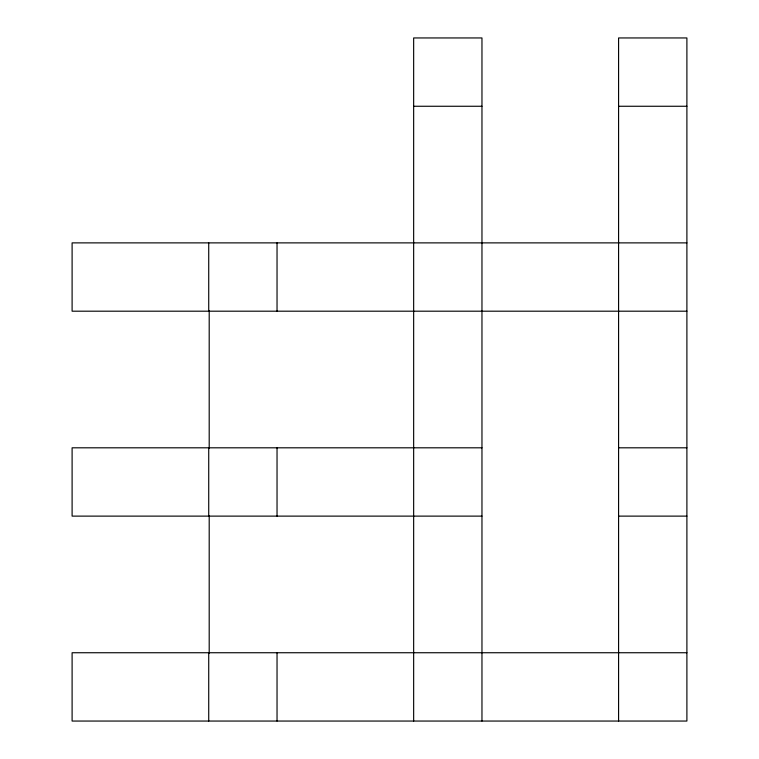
<?xml version="1.0" encoding="UTF-8"?>
<svg xmlns="http://www.w3.org/2000/svg" width="759" height="759" viewBox="0 0 759 759"><rect width="100%" height="100%" fill="white"/><g stroke="black" fill="none" stroke-linecap="round" stroke-linejoin="round"><path stroke-width="1.14" d="M413.655 106.26L481.965 106.26M618.585 106.26L686.895 106.26M686.895 242.88L72.105 242.88L72.105 311.19L686.895 311.19M481.965 447.81L72.105 447.81L72.105 516.12L481.965 516.12M618.585 447.81L686.895 447.81M618.585 516.12L686.895 516.12M686.895 652.74L72.105 652.74L72.105 721.05L686.895 721.05L686.895 37.95L618.585 37.95L618.585 721.05M481.965 721.05L481.965 37.95L413.655 37.95L413.655 721.05M277.035 242.88L277.035 311.19M277.035 447.81L277.035 516.12M277.035 652.74L277.035 721.05M209.199 310.858L209.199 448.218M209.199 515.712L209.199 653.072M208.725 242.88L208.725 311.19M208.725 447.81L208.725 516.12M208.725 652.74L208.725 721.05"/></g></svg>
